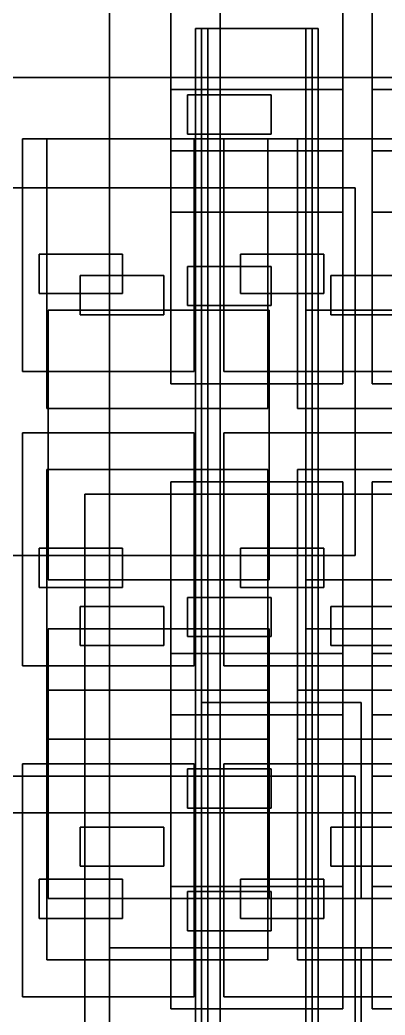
# Model space of a CAD drawing. Header units: feet. Extents: x -228 to 222, y -147 to 142.
# Drawn here: x -181.3 to -151.6, y -82.5 to -1.3 of the extents above; entities that cross this region are included whole.
import ezdxf

# ---------------------------------------------------------------- set-up
doc = ezdxf.new("R2010")
doc.units = ezdxf.units.FT
for name, color, linetype in [('bed', 7, 'CONTINUOUS'), ('behavioral', 7, 'CONTINUOUS'), ('corridor_clean', 7, 'CONTINUOUS'), ('corridor_patient', 7, 'CONTINUOUS'), ('corridor_public', 7, 'CONTINUOUS'), ('corridor_restricted', 7, 'CONTINUOUS'), ('ed', 7, 'CONTINUOUS'), ('floor', 7, 'CONTINUOUS'), ('icu', 7, 'CONTINUOUS'), ('isolation_bed', 7, 'CONTINUOUS'), ('logistics', 7, 'CONTINUOUS'), ('pediatrics', 7, 'CONTINUOUS'), ('procedure', 7, 'CONTINUOUS'), ('utility', 7, 'CONTINUOUS'), ('women', 7, 'CONTINUOUS')]:
    doc.layers.add(name, color=color, linetype=linetype)

msp = doc.modelspace()

# ---------------------------------------------------------------- linework, layer by layer
at = {"layer": 'bed'}
for points in [[(-172.94, -20.42, 48.75), (-179.74, -20.42, 48.75), (-179.74, -20.42, 50.95), (-172.94, -20.42, 50.95)], [(-179.74, -20.42, 48.75), (-179.74, -23.62, 48.75), (-179.74, -23.62, 50.95), (-179.74, -20.42, 50.95)], [(-179.74, -23.62, 50.95), (-172.94, -23.62, 50.95), (-172.94, -20.42, 50.95), (-179.74, -20.42, 50.95)], [(-179.74, -23.62, 48.75), (-179.74, -20.42, 48.75), (-172.94, -20.42, 48.75), (-172.94, -23.62, 48.75)], [(-172.94, -23.62, 48.75), (-172.94, -20.42, 48.75), (-172.94, -20.42, 50.95), (-172.94, -23.62, 50.95)], [(-156.54, -20.42, 48.75), (-163.34, -20.42, 48.75), (-163.34, -20.42, 50.95), (-156.54, -20.42, 50.95)], [(-163.34, -20.42, 48.75), (-163.34, -23.62, 48.75), (-163.34, -23.62, 50.95), (-163.34, -20.42, 50.95)], [(-163.34, -23.62, 50.95), (-156.54, -23.62, 50.95), (-156.54, -20.42, 50.95), (-163.34, -20.42, 50.95)], [(-163.34, -23.62, 48.75), (-163.34, -20.42, 48.75), (-156.54, -20.42, 48.75), (-156.54, -23.62, 48.75)], [(-156.54, -23.62, 48.75), (-156.54, -20.42, 48.75), (-156.54, -20.42, 50.95), (-156.54, -23.62, 50.95)], [(-160.84, -21.42, 153.75), (-167.64, -21.42, 153.75), (-167.64, -21.42, 155.95), (-160.84, -21.42, 155.95)], [(-167.64, -21.42, 153.75), (-167.64, -24.62, 153.75), (-167.64, -24.62, 155.95), (-167.64, -21.42, 155.95)], [(-167.64, -24.62, 155.95), (-160.84, -24.62, 155.95), (-160.84, -21.42, 155.95), (-167.64, -21.42, 155.95)], [(-167.64, -24.62, 153.75), (-167.64, -21.42, 153.75), (-160.84, -21.42, 153.75), (-160.84, -24.62, 153.75)], [(-160.84, -24.62, 153.75), (-160.84, -21.42, 153.75), (-160.84, -21.42, 155.95), (-160.84, -24.62, 155.95)], [(-179.74, -23.62, 48.75), (-172.94, -23.62, 48.75), (-172.94, -23.62, 50.95), (-179.74, -23.62, 50.95)], [(-163.34, -23.62, 48.75), (-156.54, -23.62, 48.75), (-156.54, -23.62, 50.95), (-163.34, -23.62, 50.95)], [(-167.64, -24.62, 153.75), (-160.84, -24.62, 153.75), (-160.84, -24.62, 155.95), (-167.64, -24.62, 155.95)], [(-172.94, -44.42, 48.75), (-179.74, -44.42, 48.75), (-179.74, -44.42, 50.95), (-172.94, -44.42, 50.95)], [(-179.74, -44.42, 48.75), (-179.74, -47.62, 48.75), (-179.74, -47.62, 50.95), (-179.74, -44.42, 50.95)], [(-179.74, -47.62, 50.95), (-172.94, -47.62, 50.95), (-172.94, -44.42, 50.95), (-179.74, -44.42, 50.95)], [(-179.74, -47.62, 48.75), (-179.74, -44.42, 48.75), (-172.94, -44.42, 48.75), (-172.94, -47.62, 48.75)], [(-172.94, -47.62, 48.75), (-172.94, -44.42, 48.75), (-172.94, -44.42, 50.95), (-172.94, -47.62, 50.95)], [(-156.54, -44.42, 48.75), (-163.34, -44.42, 48.75), (-163.34, -44.42, 50.95), (-156.54, -44.42, 50.95)], [(-163.34, -44.42, 48.75), (-163.34, -47.62, 48.75), (-163.34, -47.62, 50.95), (-163.34, -44.42, 50.95)], [(-163.34, -47.62, 50.95), (-156.54, -47.62, 50.95), (-156.54, -44.42, 50.95), (-163.34, -44.42, 50.95)], [(-163.34, -47.62, 48.75), (-163.34, -44.42, 48.75), (-156.54, -44.42, 48.75), (-156.54, -47.62, 48.75)], [(-156.54, -47.62, 48.75), (-156.54, -44.42, 48.75), (-156.54, -44.42, 50.95), (-156.54, -47.62, 50.95)], [(-179.74, -47.62, 48.75), (-172.94, -47.62, 48.75), (-172.94, -47.62, 50.95), (-179.74, -47.62, 50.95)], [(-163.34, -47.62, 48.75), (-156.54, -47.62, 48.75), (-156.54, -47.62, 50.95), (-163.34, -47.62, 50.95)], [(-160.84, -48.42, 153.75), (-167.64, -48.42, 153.75), (-167.64, -48.42, 155.95), (-160.84, -48.42, 155.95)], [(-167.64, -48.42, 153.75), (-167.64, -51.62, 153.75), (-167.64, -51.62, 155.95), (-167.64, -48.42, 155.95)], [(-167.64, -51.62, 155.95), (-160.84, -51.62, 155.95), (-160.84, -48.42, 155.95), (-167.64, -48.42, 155.95)], [(-167.64, -51.62, 153.75), (-167.64, -48.42, 153.75), (-160.84, -48.42, 153.75), (-160.84, -51.62, 153.75)], [(-160.84, -51.62, 153.75), (-160.84, -48.42, 153.75), (-160.84, -48.42, 155.95), (-160.84, -51.62, 155.95)], [(-169.58, -49.16, 63.75), (-176.38, -49.16, 63.75), (-176.38, -49.16, 65.95), (-169.58, -49.16, 65.95)], [(-176.38, -49.16, 63.75), (-176.38, -52.36, 63.75), (-176.38, -52.36, 65.95), (-176.38, -49.16, 65.95)], [(-176.38, -52.36, 65.95), (-169.58, -52.36, 65.95), (-169.58, -49.16, 65.95), (-176.38, -49.16, 65.95)], [(-176.38, -52.36, 63.75), (-176.38, -49.16, 63.75), (-169.58, -49.16, 63.75), (-169.58, -52.36, 63.75)], [(-169.58, -52.36, 63.75), (-169.58, -49.16, 63.75), (-169.58, -49.16, 65.95), (-169.58, -52.36, 65.95)], [(-149.18, -49.16, 63.75), (-155.98, -49.16, 63.75), (-155.98, -49.16, 65.95), (-149.18, -49.16, 65.95)], [(-155.98, -49.16, 63.75), (-155.98, -52.36, 63.75), (-155.98, -52.36, 65.95), (-155.98, -49.16, 65.95)], [(-155.98, -52.36, 65.95), (-149.18, -52.36, 65.95), (-149.18, -49.16, 65.95), (-155.98, -49.16, 65.95)], [(-155.98, -52.36, 63.75), (-155.98, -49.16, 63.75), (-149.18, -49.16, 63.75), (-149.18, -52.36, 63.75)], [(-167.64, -51.62, 153.75), (-160.84, -51.62, 153.75), (-160.84, -51.62, 155.95), (-167.64, -51.62, 155.95)], [(-176.38, -52.36, 63.75), (-169.58, -52.36, 63.75), (-169.58, -52.36, 65.95), (-176.38, -52.36, 65.95)], [(-155.98, -52.36, 63.75), (-149.18, -52.36, 63.75), (-149.18, -52.36, 65.95), (-155.98, -52.36, 65.95)], [(-160.84, -62.42, 138.75), (-167.64, -62.42, 138.75), (-167.64, -62.42, 140.95), (-160.84, -62.42, 140.95)], [(-167.64, -62.42, 138.75), (-167.64, -65.62, 138.75), (-167.64, -65.62, 140.95), (-167.64, -62.42, 140.95)], [(-167.64, -65.62, 140.95), (-160.84, -65.62, 140.95), (-160.84, -62.42, 140.95), (-167.64, -62.42, 140.95)], [(-167.64, -65.62, 138.75), (-167.64, -62.42, 138.75), (-160.84, -62.42, 138.75), (-160.84, -65.62, 138.75)], [(-160.84, -65.62, 138.75), (-160.84, -62.42, 138.75), (-160.84, -62.42, 140.95), (-160.84, -65.62, 140.95)], [(-167.64, -65.62, 138.75), (-160.84, -65.62, 138.75), (-160.84, -65.62, 140.95), (-167.64, -65.62, 140.95)], [(-169.58, -67.16, 63.75), (-176.38, -67.16, 63.75), (-176.38, -67.16, 65.95), (-169.58, -67.16, 65.95)], [(-176.38, -67.16, 63.75), (-176.38, -70.36, 63.75), (-176.38, -70.36, 65.95), (-176.38, -67.16, 65.95)], [(-176.38, -70.36, 65.95), (-169.58, -70.36, 65.95), (-169.58, -67.16, 65.95), (-176.38, -67.16, 65.95)], [(-176.38, -70.36, 63.75), (-176.38, -67.16, 63.75), (-169.58, -67.16, 63.75), (-169.58, -70.36, 63.75)], [(-169.58, -70.36, 63.75), (-169.58, -67.16, 63.75), (-169.58, -67.16, 65.95), (-169.58, -70.36, 65.95)], [(-149.18, -67.16, 63.75), (-155.98, -67.16, 63.75), (-155.98, -67.16, 65.95), (-149.18, -67.16, 65.95)], [(-155.98, -67.16, 63.75), (-155.98, -70.36, 63.75), (-155.98, -70.36, 65.95), (-155.98, -67.16, 65.95)], [(-155.98, -70.36, 65.95), (-149.18, -70.36, 65.95), (-149.18, -67.16, 65.95), (-155.98, -67.16, 65.95)], [(-155.98, -70.36, 63.75), (-155.98, -67.16, 63.75), (-149.18, -67.16, 63.75), (-149.18, -70.36, 63.75)], [(-176.38, -70.36, 63.75), (-169.58, -70.36, 63.75), (-169.58, -70.36, 65.95), (-176.38, -70.36, 65.95)], [(-155.98, -70.36, 63.75), (-149.18, -70.36, 63.75), (-149.18, -70.36, 65.95), (-155.98, -70.36, 65.95)], [(-172.94, -71.42, 48.75), (-179.74, -71.42, 48.75), (-179.74, -71.42, 50.95), (-172.94, -71.42, 50.95)], [(-179.74, -71.42, 48.75), (-179.74, -74.62, 48.75), (-179.74, -74.62, 50.95), (-179.74, -71.42, 50.95)], [(-179.74, -74.62, 50.95), (-172.94, -74.62, 50.95), (-172.94, -71.42, 50.95), (-179.74, -71.42, 50.95)], [(-179.74, -74.62, 48.75), (-179.74, -71.42, 48.75), (-172.94, -71.42, 48.75), (-172.94, -74.62, 48.75)], [(-172.94, -74.62, 48.75), (-172.94, -71.42, 48.75), (-172.94, -71.42, 50.95), (-172.94, -74.62, 50.95)], [(-156.54, -71.42, 48.75), (-163.34, -71.42, 48.75), (-163.34, -71.42, 50.95), (-156.54, -71.42, 50.95)], [(-163.34, -71.42, 48.75), (-163.34, -74.62, 48.75), (-163.34, -74.62, 50.95), (-163.34, -71.42, 50.95)], [(-163.34, -74.62, 50.95), (-156.54, -74.62, 50.95), (-156.54, -71.42, 50.95), (-163.34, -71.42, 50.95)], [(-163.34, -74.62, 48.75), (-163.34, -71.42, 48.75), (-156.54, -71.42, 48.75), (-156.54, -74.62, 48.75)], [(-156.54, -74.62, 48.75), (-156.54, -71.42, 48.75), (-156.54, -71.42, 50.95), (-156.54, -74.62, 50.95)], [(-160.84, -72.42, 153.75), (-167.64, -72.42, 153.75), (-167.64, -72.42, 155.95), (-160.84, -72.42, 155.95)], [(-167.64, -72.42, 153.75), (-167.64, -75.62, 153.75), (-167.64, -75.62, 155.95), (-167.64, -72.42, 155.95)], [(-167.64, -75.62, 155.95), (-160.84, -75.62, 155.95), (-160.84, -72.42, 155.95), (-167.64, -72.42, 155.95)], [(-167.64, -75.62, 153.75), (-167.64, -72.42, 153.75), (-160.84, -72.42, 153.75), (-160.84, -75.62, 153.75)], [(-160.84, -75.62, 153.75), (-160.84, -72.42, 153.75), (-160.84, -72.42, 155.95), (-160.84, -75.62, 155.95)], [(-179.74, -74.62, 48.75), (-172.94, -74.62, 48.75), (-172.94, -74.62, 50.95), (-179.74, -74.62, 50.95)], [(-163.34, -74.62, 48.75), (-156.54, -74.62, 48.75), (-156.54, -74.62, 50.95), (-163.34, -74.62, 50.95)], [(-167.64, -75.62, 153.75), (-160.84, -75.62, 153.75), (-160.84, -75.62, 155.95), (-167.64, -75.62, 155.95)]]:
    msp.add_3dface(points, dxfattribs=at)
at = {"layer": 'behavioral'}
for points in [[(-67.5, -6, 45), (-202.5, -6, 45), (-202.5, -6, 47.5), (-67.5, -6, 47.5)], [(-202.5, -110, 47.5), (-67.5, -110, 47.5), (-67.5, -6, 47.5), (-202.5, -6, 47.5)], [(-202.5, -110, 45), (-202.5, -6, 45), (-67.5, -6, 45), (-67.5, -110, 45)], [(-167.1, -11, 45), (-181.1, -11, 45), (-181.1, -11, 49.2), (-167.1, -11, 49.2)], [(-181.1, -11, 45), (-181.1, -30, 45), (-181.1, -30, 49.2), (-181.1, -11, 49.2)], [(-181.1, -30, 49.2), (-167.1, -30, 49.2), (-167.1, -11, 49.2), (-181.1, -11, 49.2)], [(-181.1, -30, 45), (-181.1, -11, 45), (-167.1, -11, 45), (-167.1, -30, 45)], [(-167.1, -30, 45), (-167.1, -11, 45), (-167.1, -11, 49.2), (-167.1, -30, 49.2)], [(-150.7, -11, 45), (-164.7, -11, 45), (-164.7, -11, 49.2), (-150.7, -11, 49.2)], [(-164.7, -11, 45), (-164.7, -30, 45), (-164.7, -30, 49.2), (-164.7, -11, 49.2)], [(-164.7, -30, 49.2), (-150.7, -30, 49.2), (-150.7, -11, 49.2), (-164.7, -11, 49.2)], [(-164.7, -30, 45), (-164.7, -11, 45), (-150.7, -11, 45), (-150.7, -30, 45)], [(-181.1, -30, 45), (-167.1, -30, 45), (-167.1, -30, 49.2), (-181.1, -30, 49.2)], [(-164.7, -30, 45), (-150.7, -30, 45), (-150.7, -30, 49.2), (-164.7, -30, 49.2)], [(-167.1, -35, 45), (-181.1, -35, 45), (-181.1, -35, 49.2), (-167.1, -35, 49.2)], [(-181.1, -35, 45), (-181.1, -54, 45), (-181.1, -54, 49.2), (-181.1, -35, 49.2)], [(-181.1, -54, 49.2), (-167.1, -54, 49.2), (-167.1, -35, 49.2), (-181.1, -35, 49.2)], [(-181.1, -54, 45), (-181.1, -35, 45), (-167.1, -35, 45), (-167.1, -54, 45)], [(-167.1, -54, 45), (-167.1, -35, 45), (-167.1, -35, 49.2), (-167.1, -54, 49.2)], [(-150.7, -35, 45), (-164.7, -35, 45), (-164.7, -35, 49.2), (-150.7, -35, 49.2)], [(-164.7, -35, 45), (-164.7, -54, 45), (-164.7, -54, 49.2), (-164.7, -35, 49.2)], [(-164.7, -54, 49.2), (-150.7, -54, 49.2), (-150.7, -35, 49.2), (-164.7, -35, 49.2)], [(-164.7, -54, 45), (-164.7, -35, 45), (-150.7, -35, 45), (-150.7, -54, 45)], [(-181.1, -54, 45), (-167.1, -54, 45), (-167.1, -54, 49.2), (-181.1, -54, 49.2)], [(-164.7, -54, 45), (-150.7, -54, 45), (-150.7, -54, 49.2), (-164.7, -54, 49.2)], [(-167.1, -62, 45), (-181.1, -62, 45), (-181.1, -62, 49.2), (-167.1, -62, 49.2)], [(-181.1, -62, 45), (-181.1, -81, 45), (-181.1, -81, 49.2), (-181.1, -62, 49.2)], [(-181.1, -81, 49.2), (-167.1, -81, 49.2), (-167.1, -62, 49.2), (-181.1, -62, 49.2)], [(-181.1, -81, 45), (-181.1, -62, 45), (-167.1, -62, 45), (-167.1, -81, 45)], [(-167.1, -81, 45), (-167.1, -62, 45), (-167.1, -62, 49.2), (-167.1, -81, 49.2)], [(-150.7, -62, 45), (-164.7, -62, 45), (-164.7, -62, 49.2), (-150.7, -62, 49.2)], [(-164.7, -62, 45), (-164.7, -81, 45), (-164.7, -81, 49.2), (-164.7, -62, 49.2)], [(-164.7, -81, 49.2), (-150.7, -81, 49.2), (-150.7, -62, 49.2), (-164.7, -62, 49.2)], [(-164.7, -81, 45), (-164.7, -62, 45), (-150.7, -62, 45), (-150.7, -81, 45)], [(-181.1, -81, 45), (-167.1, -81, 45), (-167.1, -81, 49.2), (-181.1, -81, 49.2)], [(-164.7, -81, 45), (-150.7, -81, 45), (-150.7, -81, 49.2), (-164.7, -81, 49.2)]]:
    msp.add_3dface(points, dxfattribs=at)
at = {"layer": 'corridor_clean'}
for points in [[(-158, -2, 212.4), (-166, -2, 212.4), (-166, -2, 213.6), (-158, -2, 213.6)], [(-166, -2, 212.4), (-166, -98, 212.4), (-166, -98, 213.6), (-166, -2, 213.6)], [(-166, -98, 213.6), (-158, -98, 213.6), (-158, -2, 213.6), (-166, -2, 213.6)], [(-166, -98, 212.4), (-166, -2, 212.4), (-158, -2, 212.4), (-158, -98, 212.4)], [(-158, -98, 212.4), (-158, -2, 212.4), (-158, -2, 213.6), (-158, -98, 213.6)]]:
    msp.add_3dface(points, dxfattribs=at)
at = {"layer": 'corridor_patient'}
for points in [[(-157, -2, 62.4), (-167, -2, 62.4), (-167, -2, 63.6), (-157, -2, 63.6)], [(-167, -2, 62.4), (-167, -98, 62.4), (-167, -98, 63.6), (-167, -2, 63.6)], [(-167, -98, 63.6), (-157, -98, 63.6), (-157, -2, 63.6), (-167, -2, 63.6)], [(-167, -98, 62.4), (-167, -2, 62.4), (-157, -2, 62.4), (-157, -98, 62.4)], [(-157, -2, 182.4), (-167, -2, 182.4), (-167, -2, 183.6), (-157, -2, 183.6)], [(-167, -2, 182.4), (-167, -98, 182.4), (-167, -98, 183.6), (-167, -2, 183.6)], [(-167, -98, 183.6), (-157, -98, 183.6), (-157, -2, 183.6), (-167, -2, 183.6)], [(-167, -98, 182.4), (-167, -2, 182.4), (-157, -2, 182.4), (-157, -98, 182.4)], [(-157.5, -2, 77.4), (-166.5, -2, 77.4), (-166.5, -2, 78.6), (-157.5, -2, 78.6)], [(-166.5, -2, 77.4), (-166.5, -98, 77.4), (-166.5, -98, 78.6), (-166.5, -2, 78.6)], [(-166.5, -98, 78.6), (-157.5, -98, 78.6), (-157.5, -2, 78.6), (-166.5, -2, 78.6)], [(-166.5, -98, 77.4), (-166.5, -2, 77.4), (-157.5, -2, 77.4), (-157.5, -98, 77.4)], [(-157.5, -2, 92.4), (-166.5, -2, 92.4), (-166.5, -2, 93.6), (-157.5, -2, 93.6)], [(-166.5, -2, 92.4), (-166.5, -98, 92.4), (-166.5, -98, 93.6), (-166.5, -2, 93.6)], [(-166.5, -98, 93.6), (-157.5, -98, 93.6), (-157.5, -2, 93.6), (-166.5, -2, 93.6)], [(-166.5, -98, 92.4), (-166.5, -2, 92.4), (-157.5, -2, 92.4), (-157.5, -98, 92.4)], [(-157.5, -2, 107.4), (-166.5, -2, 107.4), (-166.5, -2, 108.6), (-157.5, -2, 108.6)], [(-166.5, -2, 107.4), (-166.5, -98, 107.4), (-166.5, -98, 108.6), (-166.5, -2, 108.6)], [(-166.5, -98, 108.6), (-157.5, -98, 108.6), (-157.5, -2, 108.6), (-166.5, -2, 108.6)], [(-166.5, -98, 107.4), (-166.5, -2, 107.4), (-157.5, -2, 107.4), (-157.5, -98, 107.4)], [(-157.5, -2, 122.4), (-166.5, -2, 122.4), (-166.5, -2, 123.6), (-157.5, -2, 123.6)], [(-166.5, -2, 122.4), (-166.5, -98, 122.4), (-166.5, -98, 123.6), (-166.5, -2, 123.6)], [(-166.5, -98, 123.6), (-157.5, -98, 123.6), (-157.5, -2, 123.6), (-166.5, -2, 123.6)], [(-166.5, -98, 122.4), (-166.5, -2, 122.4), (-157.5, -2, 122.4), (-157.5, -98, 122.4)], [(-157.5, -2, 152.4), (-166.5, -2, 152.4), (-166.5, -2, 153.6), (-157.5, -2, 153.6)], [(-166.5, -2, 152.4), (-166.5, -98, 152.4), (-166.5, -98, 153.6), (-166.5, -2, 153.6)], [(-166.5, -98, 153.6), (-157.5, -98, 153.6), (-157.5, -2, 153.6), (-166.5, -2, 153.6)], [(-166.5, -98, 152.4), (-166.5, -2, 152.4), (-157.5, -2, 152.4), (-157.5, -98, 152.4)], [(-157.5, -98, 77.4), (-157.5, -2, 77.4), (-157.5, -2, 78.6), (-157.5, -98, 78.6)], [(-157.5, -98, 92.4), (-157.5, -2, 92.4), (-157.5, -2, 93.6), (-157.5, -98, 93.6)], [(-157.5, -98, 107.4), (-157.5, -2, 107.4), (-157.5, -2, 108.6), (-157.5, -98, 108.6)], [(-157.5, -98, 122.4), (-157.5, -2, 122.4), (-157.5, -2, 123.6), (-157.5, -98, 123.6)], [(-157.5, -98, 152.4), (-157.5, -2, 152.4), (-157.5, -2, 153.6), (-157.5, -98, 153.6)], [(-157, -98, 62.4), (-157, -2, 62.4), (-157, -2, 63.6), (-157, -98, 63.6)], [(-157, -98, 182.4), (-157, -2, 182.4), (-157, -2, 183.6), (-157, -98, 183.6)]]:
    msp.add_3dface(points, dxfattribs=at)
at = {"layer": 'corridor_public'}
for points in [[(-158, -2, 77.4), (-166, -2, 77.4), (-166, -2, 78.6), (-158, -2, 78.6)], [(-166, -2, 77.4), (-166, -98, 77.4), (-166, -98, 78.6), (-166, -2, 78.6)], [(-166, -98, 78.6), (-158, -98, 78.6), (-158, -2, 78.6), (-166, -2, 78.6)], [(-166, -98, 77.4), (-166, -2, 77.4), (-158, -2, 77.4), (-158, -98, 77.4)], [(-158, -2, 92.4), (-166, -2, 92.4), (-166, -2, 93.6), (-158, -2, 93.6)], [(-166, -2, 92.4), (-166, -98, 92.4), (-166, -98, 93.6), (-166, -2, 93.6)], [(-166, -98, 93.6), (-158, -98, 93.6), (-158, -2, 93.6), (-166, -2, 93.6)], [(-166, -98, 92.4), (-166, -2, 92.4), (-158, -2, 92.4), (-158, -98, 92.4)], [(-158, -2, 107.4), (-166, -2, 107.4), (-166, -2, 108.6), (-158, -2, 108.6)], [(-166, -2, 107.4), (-166, -98, 107.4), (-166, -98, 108.6), (-166, -2, 108.6)], [(-166, -98, 108.6), (-158, -98, 108.6), (-158, -2, 108.6), (-166, -2, 108.6)], [(-166, -98, 107.4), (-166, -2, 107.4), (-158, -2, 107.4), (-158, -98, 107.4)], [(-158, -2, 152.4), (-166, -2, 152.4), (-166, -2, 153.6), (-158, -2, 153.6)], [(-166, -2, 152.4), (-166, -98, 152.4), (-166, -98, 153.6), (-166, -2, 153.6)], [(-166, -98, 153.6), (-158, -98, 153.6), (-158, -2, 153.6), (-166, -2, 153.6)], [(-166, -98, 152.4), (-166, -2, 152.4), (-158, -2, 152.4), (-158, -98, 152.4)], [(-158, -2, 197.4), (-166, -2, 197.4), (-166, -2, 198.6), (-158, -2, 198.6)], [(-166, -2, 197.4), (-166, -98, 197.4), (-166, -98, 198.6), (-166, -2, 198.6)], [(-166, -98, 198.6), (-158, -98, 198.6), (-158, -2, 198.6), (-166, -2, 198.6)], [(-166, -98, 197.4), (-166, -2, 197.4), (-158, -2, 197.4), (-158, -98, 197.4)], [(-158, -98, 77.4), (-158, -2, 77.4), (-158, -2, 78.6), (-158, -98, 78.6)], [(-158, -98, 92.4), (-158, -2, 92.4), (-158, -2, 93.6), (-158, -98, 93.6)], [(-158, -98, 107.4), (-158, -2, 107.4), (-158, -2, 108.6), (-158, -98, 108.6)], [(-158, -98, 152.4), (-158, -2, 152.4), (-158, -2, 153.6), (-158, -98, 153.6)], [(-158, -98, 197.4), (-158, -2, 197.4), (-158, -2, 198.6), (-158, -98, 198.6)]]:
    msp.add_3dface(points, dxfattribs=at)
at = {"layer": 'corridor_restricted'}
for points in [[(-157.5, -2, 137.4), (-166.5, -2, 137.4), (-166.5, -2, 138.6), (-157.5, -2, 138.6)], [(-166.5, -2, 137.4), (-166.5, -98, 137.4), (-166.5, -98, 138.6), (-166.5, -2, 138.6)], [(-166.5, -98, 138.6), (-157.5, -98, 138.6), (-157.5, -2, 138.6), (-166.5, -2, 138.6)], [(-166.5, -98, 137.4), (-166.5, -2, 137.4), (-157.5, -2, 137.4), (-157.5, -98, 137.4)], [(-157.5, -2, 167.4), (-166.5, -2, 167.4), (-166.5, -2, 168.6), (-157.5, -2, 168.6)], [(-166.5, -2, 167.4), (-166.5, -98, 167.4), (-166.5, -98, 168.6), (-166.5, -2, 168.6)], [(-166.5, -98, 168.6), (-157.5, -98, 168.6), (-157.5, -2, 168.6), (-166.5, -2, 168.6)], [(-166.5, -98, 167.4), (-166.5, -2, 167.4), (-157.5, -2, 167.4), (-157.5, -98, 167.4)], [(-158, -2, 227.4), (-166, -2, 227.4), (-166, -2, 228.6), (-158, -2, 228.6)], [(-166, -2, 227.4), (-166, -98, 227.4), (-166, -98, 228.6), (-166, -2, 228.6)], [(-166, -98, 228.6), (-158, -98, 228.6), (-158, -2, 228.6), (-166, -2, 228.6)], [(-166, -98, 227.4), (-166, -2, 227.4), (-158, -2, 227.4), (-158, -98, 227.4)], [(-158, -98, 227.4), (-158, -2, 227.4), (-158, -2, 228.6), (-158, -98, 228.6)], [(-157.5, -98, 137.4), (-157.5, -2, 137.4), (-157.5, -2, 138.6), (-157.5, -98, 138.6)], [(-157.5, -98, 167.4), (-157.5, -2, 167.4), (-157.5, -2, 168.6), (-157.5, -98, 168.6)]]:
    msp.add_3dface(points, dxfattribs=at)
at = {"layer": 'ed'}
for points in [[(-161, -25, 30), (-179, -25, 30), (-179, -25, 34.6), (-161, -25, 34.6)], [(-179, -25, 30), (-179, -47, 30), (-179, -47, 34.6), (-179, -25, 34.6)], [(-179, -47, 34.6), (-161, -47, 34.6), (-161, -25, 34.6), (-179, -25, 34.6)], [(-179, -47, 30), (-179, -25, 30), (-161, -25, 30), (-161, -47, 30)], [(-161, -47, 30), (-161, -25, 30), (-161, -25, 34.6), (-161, -47, 34.6)], [(-140, -25, 30), (-158, -25, 30), (-158, -25, 34.6), (-140, -25, 34.6)], [(-158, -25, 30), (-158, -47, 30), (-158, -47, 34.6), (-158, -25, 34.6)], [(-158, -47, 34.6), (-140, -47, 34.6), (-140, -25, 34.6), (-158, -25, 34.6)], [(-158, -47, 30), (-158, -25, 30), (-140, -25, 30), (-140, -47, 30)], [(-179, -47, 30), (-161, -47, 30), (-161, -47, 34.6), (-179, -47, 34.6)], [(-158, -47, 30), (-140, -47, 30), (-140, -47, 34.6), (-158, -47, 34.6)], [(-161, -51, 30), (-179, -51, 30), (-179, -51, 34.6), (-161, -51, 34.6)], [(-179, -51, 30), (-179, -73, 30), (-179, -73, 34.6), (-179, -51, 34.6)], [(-179, -73, 34.6), (-161, -73, 34.6), (-161, -51, 34.6), (-179, -51, 34.6)], [(-179, -73, 30), (-179, -51, 30), (-161, -51, 30), (-161, -73, 30)], [(-161, -73, 30), (-161, -51, 30), (-161, -51, 34.6), (-161, -73, 34.6)], [(-140, -51, 30), (-158, -51, 30), (-158, -51, 34.6), (-140, -51, 34.6)], [(-158, -51, 30), (-158, -73, 30), (-158, -73, 34.6), (-158, -51, 34.6)], [(-158, -73, 34.6), (-140, -73, 34.6), (-140, -51, 34.6), (-158, -51, 34.6)], [(-158, -73, 30), (-158, -51, 30), (-140, -51, 30), (-140, -73, 30)], [(-153.5, -57, 30), (-166.5, -57, 30), (-166.5, -57, 34.6), (-153.5, -57, 34.6)], [(-166.5, -57, 30), (-166.5, -73, 30), (-166.5, -73, 34.6), (-166.5, -57, 34.6)], [(-166.5, -73, 34.6), (-153.5, -73, 34.6), (-153.5, -57, 34.6), (-166.5, -57, 34.6)], [(-166.5, -73, 30), (-166.5, -57, 30), (-153.5, -57, 30), (-153.5, -73, 30)], [(-153.5, -73, 30), (-153.5, -57, 30), (-153.5, -57, 34.6), (-153.5, -73, 34.6)], [(-179, -73, 30), (-161, -73, 30), (-161, -73, 34.6), (-179, -73, 34.6)], [(-166.5, -73, 30), (-153.5, -73, 30), (-153.5, -73, 34.6), (-166.5, -73, 34.6)], [(-158, -73, 30), (-140, -73, 30), (-140, -73, 34.6), (-158, -73, 34.6)], [(-153.5, -77, 30), (-166.5, -77, 30), (-166.5, -77, 34.6), (-153.5, -77, 34.6)], [(-166.5, -77, 30), (-166.5, -93, 30), (-166.5, -93, 34.6), (-166.5, -77, 34.6)], [(-166.5, -93, 34.6), (-153.5, -93, 34.6), (-153.5, -77, 34.6), (-166.5, -77, 34.6)], [(-166.5, -93, 30), (-166.5, -77, 30), (-153.5, -77, 30), (-153.5, -93, 30)], [(-153.5, -93, 30), (-153.5, -77, 30), (-153.5, -77, 34.6), (-153.5, -93, 34.6)]]:
    msp.add_3dface(points, dxfattribs=at)
at = {"layer": 'floor'}
for points in [[(-215, -135, 0.275), (215, -135, 0.275), (215, 135, 0.275), (-215, 135, 0.275)], [(-215, -135, -0.275), (-215, 135, -0.275), (215, 135, -0.275), (215, -135, -0.275)], [(-215, -135, 15.275), (215, -135, 15.275), (215, 135, 15.275), (-215, 135, 15.275)], [(-215, -135, 14.725), (-215, 135, 14.725), (215, 135, 14.725), (215, -135, 14.725)], [(-215, -135, 30.275), (215, -135, 30.275), (215, 135, 30.275), (-215, 135, 30.275)], [(-215, -135, 29.725), (-215, 135, 29.725), (215, 135, 29.725), (215, -135, 29.725)], [(-215, -135, 45.275), (215, -135, 45.275), (215, 135, 45.275), (-215, 135, 45.275)], [(-215, -135, 44.725), (-215, 135, 44.725), (215, 135, 44.725), (215, -135, 44.725)], [(-215, -135, 60.275), (215, -135, 60.275), (215, 135, 60.275), (-215, 135, 60.275)], [(-215, -135, 59.725), (-215, 135, 59.725), (215, 135, 59.725), (215, -135, 59.725)], [(-165, 105, 74.725), (-165, -105, 74.725), (-165, -105, 75.275), (-165, 105, 75.275)], [(-165, -105, 75.275), (165, -105, 75.275), (165, 105, 75.275), (-165, 105, 75.275)], [(-165, -105, 74.725), (-165, 105, 74.725), (165, 105, 74.725), (165, -105, 74.725)], [(-165, 105, 89.725), (-165, -105, 89.725), (-165, -105, 90.275), (-165, 105, 90.275)], [(-165, -105, 90.275), (165, -105, 90.275), (165, 105, 90.275), (-165, 105, 90.275)], [(-165, -105, 89.725), (-165, 105, 89.725), (165, 105, 89.725), (165, -105, 89.725)], [(-165, 105, 104.725), (-165, -105, 104.725), (-165, -105, 105.275), (-165, 105, 105.275)], [(-165, -105, 105.275), (165, -105, 105.275), (165, 105, 105.275), (-165, 105, 105.275)], [(-165, -105, 104.725), (-165, 105, 104.725), (165, 105, 104.725), (165, -105, 104.725)], [(-165, 105, 119.725), (-165, -105, 119.725), (-165, -105, 120.275), (-165, 105, 120.275)], [(-165, -105, 120.275), (165, -105, 120.275), (165, 105, 120.275), (-165, 105, 120.275)], [(-165, -105, 119.725), (-165, 105, 119.725), (165, 105, 119.725), (165, -105, 119.725)], [(-165, 105, 134.725), (-165, -105, 134.725), (-165, -105, 135.275), (-165, 105, 135.275)], [(-165, -105, 135.275), (165, -105, 135.275), (165, 105, 135.275), (-165, 105, 135.275)], [(-165, -105, 134.725), (-165, 105, 134.725), (165, 105, 134.725), (165, -105, 134.725)], [(-165, 105, 149.725), (-165, -105, 149.725), (-165, -105, 150.275), (-165, 105, 150.275)], [(-165, -105, 150.275), (165, -105, 150.275), (165, 105, 150.275), (-165, 105, 150.275)], [(-165, -105, 149.725), (-165, 105, 149.725), (165, 105, 149.725), (165, -105, 149.725)], [(-165, 105, 164.725), (-165, -105, 164.725), (-165, -105, 165.275), (-165, 105, 165.275)], [(-165, -105, 165.275), (165, -105, 165.275), (165, 105, 165.275), (-165, 105, 165.275)], [(-165, -105, 164.725), (-165, 105, 164.725), (165, 105, 164.725), (165, -105, 164.725)], [(-165, 105, 179.725), (-165, -105, 179.725), (-165, -105, 180.275), (-165, 105, 180.275)], [(-165, -105, 180.275), (165, -105, 180.275), (165, 105, 180.275), (-165, 105, 180.275)], [(-165, -105, 179.725), (-165, 105, 179.725), (165, 105, 179.725), (165, -105, 179.725)], [(-165, 95, 194.725), (-165, -95, 194.725), (-165, -95, 195.275), (-165, 95, 195.275)], [(-165, -95, 195.275), (165, -95, 195.275), (165, 95, 195.275), (-165, 95, 195.275)], [(-165, -95, 194.725), (-165, 95, 194.725), (165, 95, 194.725), (165, -95, 194.725)], [(-165, 95, 209.725), (-165, -95, 209.725), (-165, -95, 210.275), (-165, 95, 210.275)], [(-165, -95, 210.275), (165, -95, 210.275), (165, 95, 210.275), (-165, 95, 210.275)], [(-165, -95, 209.725), (-165, 95, 209.725), (165, 95, 209.725), (165, -95, 209.725)]]:
    msp.add_3dface(points, dxfattribs=at)
at = {"layer": 'icu'}
for points in [[(-67.5, -6, 60), (-202.5, -6, 60), (-202.5, -6, 62.5), (-67.5, -6, 62.5)], [(-202.5, -110, 62.5), (-67.5, -110, 62.5), (-67.5, -6, 62.5), (-202.5, -6, 62.5)], [(-202.5, -110, 60), (-202.5, -6, 60), (-67.5, -6, 60), (-67.5, -110, 60)], [(-161.1, -11, 60), (-179.1, -11, 60), (-179.1, -11, 64.2), (-161.1, -11, 64.2)], [(-179.1, -11, 60), (-179.1, -33, 60), (-179.1, -33, 64.2), (-179.1, -11, 64.2)], [(-179.1, -33, 64.2), (-161.1, -33, 64.2), (-161.1, -11, 64.2), (-179.1, -11, 64.2)], [(-179.1, -33, 60), (-179.1, -11, 60), (-161.1, -11, 60), (-161.1, -33, 60)], [(-161.1, -33, 60), (-161.1, -11, 60), (-161.1, -11, 64.2), (-161.1, -33, 64.2)], [(-140.7, -11, 60), (-158.7, -11, 60), (-158.7, -11, 64.2), (-140.7, -11, 64.2)], [(-158.7, -11, 60), (-158.7, -33, 60), (-158.7, -33, 64.2), (-158.7, -11, 64.2)], [(-158.7, -33, 64.2), (-140.7, -33, 64.2), (-140.7, -11, 64.2), (-158.7, -11, 64.2)], [(-158.7, -33, 60), (-158.7, -11, 60), (-140.7, -11, 60), (-140.7, -33, 60)], [(-179.1, -33, 60), (-161.1, -33, 60), (-161.1, -33, 64.2), (-179.1, -33, 64.2)], [(-158.7, -33, 60), (-140.7, -33, 60), (-140.7, -33, 64.2), (-158.7, -33, 64.2)], [(-161.1, -38, 60), (-179.1, -38, 60), (-179.1, -38, 64.2), (-161.1, -38, 64.2)], [(-179.1, -38, 60), (-179.1, -60, 60), (-179.1, -60, 64.2), (-179.1, -38, 64.2)], [(-179.1, -60, 64.2), (-161.1, -60, 64.2), (-161.1, -38, 64.2), (-179.1, -38, 64.2)], [(-179.1, -60, 60), (-179.1, -38, 60), (-161.1, -38, 60), (-161.1, -60, 60)], [(-161.1, -60, 60), (-161.1, -38, 60), (-161.1, -38, 64.2), (-161.1, -60, 64.2)], [(-140.7, -38, 60), (-158.7, -38, 60), (-158.7, -38, 64.2), (-140.7, -38, 64.2)], [(-158.7, -38, 60), (-158.7, -60, 60), (-158.7, -60, 64.2), (-158.7, -38, 64.2)], [(-158.7, -60, 64.2), (-140.7, -60, 64.2), (-140.7, -38, 64.2), (-158.7, -38, 64.2)], [(-158.7, -60, 60), (-158.7, -38, 60), (-140.7, -38, 60), (-140.7, -60, 60)], [(-161.1, -56, 60), (-179.1, -56, 60), (-179.1, -56, 64.2), (-161.1, -56, 64.2)], [(-179.1, -56, 60), (-179.1, -78, 60), (-179.1, -78, 64.2), (-179.1, -56, 64.2)], [(-179.1, -78, 64.2), (-161.1, -78, 64.2), (-161.1, -56, 64.2), (-179.1, -56, 64.2)], [(-179.1, -78, 60), (-179.1, -56, 60), (-161.1, -56, 60), (-161.1, -78, 60)], [(-161.1, -78, 60), (-161.1, -56, 60), (-161.1, -56, 64.2), (-161.1, -78, 64.2)], [(-140.7, -56, 60), (-158.7, -56, 60), (-158.7, -56, 64.2), (-140.7, -56, 64.2)], [(-158.7, -56, 60), (-158.7, -78, 60), (-158.7, -78, 64.2), (-158.7, -56, 64.2)], [(-158.7, -78, 64.2), (-140.7, -78, 64.2), (-140.7, -56, 64.2), (-158.7, -56, 64.2)], [(-158.7, -78, 60), (-158.7, -56, 60), (-140.7, -56, 60), (-140.7, -78, 60)], [(-179.1, -60, 60), (-161.1, -60, 60), (-161.1, -60, 64.2), (-179.1, -60, 64.2)], [(-158.7, -60, 60), (-140.7, -60, 60), (-140.7, -60, 64.2), (-158.7, -60, 64.2)], [(-179.1, -78, 60), (-161.1, -78, 60), (-161.1, -78, 64.2), (-179.1, -78, 64.2)], [(-158.7, -78, 60), (-140.7, -78, 60), (-140.7, -78, 64.2), (-158.7, -78, 64.2)]]:
    msp.add_3dface(points, dxfattribs=at)
at = {"layer": 'isolation_bed'}
for points in [[(-160.84, -7.42, 138.75), (-167.64, -7.42, 138.75), (-167.64, -7.42, 140.95), (-160.84, -7.42, 140.95)], [(-167.64, -7.42, 138.75), (-167.64, -10.62, 138.75), (-167.64, -10.62, 140.95), (-167.64, -7.42, 140.95)], [(-167.64, -10.62, 140.95), (-160.84, -10.62, 140.95), (-160.84, -7.42, 140.95), (-167.64, -7.42, 140.95)], [(-167.64, -10.62, 138.75), (-167.64, -7.42, 138.75), (-160.84, -7.42, 138.75), (-160.84, -10.62, 138.75)], [(-160.84, -10.62, 138.75), (-160.84, -7.42, 138.75), (-160.84, -7.42, 140.95), (-160.84, -10.62, 140.95)], [(-167.64, -10.62, 138.75), (-160.84, -10.62, 138.75), (-160.84, -10.62, 140.95), (-167.64, -10.62, 140.95)], [(-169.58, -22.16, 63.75), (-176.38, -22.16, 63.75), (-176.38, -22.16, 65.95), (-169.58, -22.16, 65.95)], [(-176.38, -22.16, 63.75), (-176.38, -25.36, 63.75), (-176.38, -25.36, 65.95), (-176.38, -22.16, 65.95)], [(-176.38, -25.36, 65.95), (-169.58, -25.36, 65.95), (-169.58, -22.16, 65.95), (-176.38, -22.16, 65.95)], [(-176.38, -25.36, 63.75), (-176.38, -22.16, 63.75), (-169.58, -22.16, 63.75), (-169.58, -25.36, 63.75)], [(-169.58, -25.36, 63.75), (-169.58, -22.16, 63.75), (-169.58, -22.16, 65.95), (-169.58, -25.36, 65.95)], [(-149.18, -22.16, 63.75), (-155.98, -22.16, 63.75), (-155.98, -22.16, 65.95), (-149.18, -22.16, 65.95)], [(-155.98, -22.16, 63.75), (-155.98, -25.36, 63.75), (-155.98, -25.36, 65.95), (-155.98, -22.16, 65.95)], [(-155.98, -25.36, 65.95), (-149.18, -25.36, 65.95), (-149.18, -22.16, 65.95), (-155.98, -22.16, 65.95)], [(-155.98, -25.36, 63.75), (-155.98, -22.16, 63.75), (-149.18, -22.16, 63.75), (-149.18, -25.36, 63.75)], [(-176.38, -25.36, 63.75), (-169.58, -25.36, 63.75), (-169.58, -25.36, 65.95), (-176.38, -25.36, 65.95)], [(-155.98, -25.36, 63.75), (-149.18, -25.36, 63.75), (-149.18, -25.36, 65.95), (-155.98, -25.36, 65.95)]]:
    msp.add_3dface(points, dxfattribs=at)
at = {"layer": 'logistics'}
for points in [[(-122, -66, 15), (-218, -66, 15), (-218, -66, 20), (-122, -66, 20)], [(-218, -110, 20), (-122, -110, 20), (-122, -66, 20), (-218, -66, 20)], [(-218, -110, 15), (-218, -66, 15), (-122, -66, 15), (-122, -110, 15)]]:
    msp.add_3dface(points, dxfattribs=at)
at = {"layer": 'pediatrics'}
for points in [[(-174, 17, 150), (-174, -87, 150), (-174, -87, 152.5), (-174, 17, 152.5)], [(-174, -87, 152.5), (-46, -87, 152.5), (-46, 17, 152.5), (-174, 17, 152.5)], [(-174, -87, 150), (-174, 17, 150), (-46, 17, 150), (-46, -87, 150)], [(-169, 12, 150), (-169, -7, 150), (-169, -7, 154.2), (-169, 12, 154.2)], [(-169, -7, 154.2), (-155, -7, 154.2), (-155, 12, 154.2), (-169, 12, 154.2)], [(-169, -7, 150), (-169, 12, 150), (-155, 12, 150), (-155, -7, 150)], [(-155, -7, 150), (-155, 12, 150), (-155, 12, 154.2), (-155, -7, 154.2)], [(-152.6, 12, 150), (-152.6, -7, 150), (-152.6, -7, 154.2), (-152.6, 12, 154.2)], [(-152.6, -7, 154.2), (-138.6, -7, 154.2), (-138.6, 12, 154.2), (-152.6, 12, 154.2)], [(-152.6, -7, 150), (-152.6, 12, 150), (-138.6, 12, 150), (-138.6, -7, 150)], [(-169, -7, 150), (-155, -7, 150), (-155, -7, 154.2), (-169, -7, 154.2)], [(-152.6, -7, 150), (-138.6, -7, 150), (-138.6, -7, 154.2), (-152.6, -7, 154.2)], [(-155, -12, 150), (-169, -12, 150), (-169, -12, 154.2), (-155, -12, 154.2)], [(-169, -12, 150), (-169, -31, 150), (-169, -31, 154.2), (-169, -12, 154.2)], [(-169, -31, 154.2), (-155, -31, 154.2), (-155, -12, 154.2), (-169, -12, 154.2)], [(-169, -31, 150), (-169, -12, 150), (-155, -12, 150), (-155, -31, 150)], [(-155, -31, 150), (-155, -12, 150), (-155, -12, 154.2), (-155, -31, 154.2)], [(-138.6, -12, 150), (-152.6, -12, 150), (-152.6, -12, 154.2), (-138.6, -12, 154.2)], [(-152.6, -12, 150), (-152.6, -31, 150), (-152.6, -31, 154.2), (-152.6, -12, 154.2)], [(-152.6, -31, 154.2), (-138.6, -31, 154.2), (-138.6, -12, 154.2), (-152.6, -12, 154.2)], [(-152.6, -31, 150), (-152.6, -12, 150), (-138.6, -12, 150), (-138.6, -31, 150)], [(-169, -31, 150), (-155, -31, 150), (-155, -31, 154.2), (-169, -31, 154.2)], [(-152.6, -31, 150), (-138.6, -31, 150), (-138.6, -31, 154.2), (-152.6, -31, 154.2)], [(-155, -39, 150), (-169, -39, 150), (-169, -39, 154.2), (-155, -39, 154.2)], [(-169, -39, 150), (-169, -58, 150), (-169, -58, 154.2), (-169, -39, 154.2)], [(-169, -58, 154.2), (-155, -58, 154.2), (-155, -39, 154.2), (-169, -39, 154.2)], [(-169, -58, 150), (-169, -39, 150), (-155, -39, 150), (-155, -58, 150)], [(-155, -58, 150), (-155, -39, 150), (-155, -39, 154.2), (-155, -58, 154.2)], [(-138.6, -39, 150), (-152.6, -39, 150), (-152.6, -39, 154.2), (-138.6, -39, 154.2)], [(-152.6, -39, 150), (-152.6, -58, 150), (-152.6, -58, 154.2), (-152.6, -39, 154.2)], [(-152.6, -58, 154.2), (-138.6, -58, 154.2), (-138.6, -39, 154.2), (-152.6, -39, 154.2)], [(-152.6, -58, 150), (-152.6, -39, 150), (-138.6, -39, 150), (-138.6, -58, 150)], [(-169, -58, 150), (-155, -58, 150), (-155, -58, 154.2), (-169, -58, 154.2)], [(-152.6, -58, 150), (-138.6, -58, 150), (-138.6, -58, 154.2), (-152.6, -58, 154.2)], [(-155, -63, 150), (-169, -63, 150), (-169, -63, 154.2), (-155, -63, 154.2)], [(-169, -63, 150), (-169, -82, 150), (-169, -82, 154.2), (-169, -63, 154.2)], [(-169, -82, 154.2), (-155, -82, 154.2), (-155, -63, 154.2), (-169, -63, 154.2)], [(-169, -82, 150), (-169, -63, 150), (-155, -63, 150), (-155, -82, 150)], [(-155, -82, 150), (-155, -63, 150), (-155, -63, 154.2), (-155, -82, 154.2)], [(-138.6, -63, 150), (-152.6, -63, 150), (-152.6, -63, 154.2), (-138.6, -63, 154.2)], [(-152.6, -63, 150), (-152.6, -82, 150), (-152.6, -82, 154.2), (-152.6, -63, 154.2)], [(-152.6, -82, 154.2), (-138.6, -82, 154.2), (-138.6, -63, 154.2), (-152.6, -63, 154.2)], [(-152.6, -82, 150), (-152.6, -63, 150), (-138.6, -63, 150), (-138.6, -82, 150)], [(-169, -82, 150), (-155, -82, 150), (-155, -82, 154.2), (-169, -82, 154.2)], [(-152.6, -82, 150), (-138.6, -82, 150), (-138.6, -82, 154.2), (-152.6, -82, 154.2)]]:
    msp.add_3dface(points, dxfattribs=at)
at = {"layer": 'procedure'}
for points in [[(-154, -15, 45), (-186, -15, 45), (-186, -15, 50.4), (-154, -15, 50.4)], [(-186, -45, 50.4), (-154, -45, 50.4), (-154, -15, 50.4), (-186, -15, 50.4)], [(-186, -45, 45), (-186, -15, 45), (-154, -15, 45), (-154, -45, 45)], [(-154, -45, 45), (-154, -15, 45), (-154, -15, 50.4), (-154, -45, 50.4)], [(-186, -45, 45), (-154, -45, 45), (-154, -45, 50.4), (-186, -45, 50.4)], [(-154, -63, 45), (-186, -63, 45), (-186, -63, 50.4), (-154, -63, 50.4)], [(-186, -93, 50.4), (-154, -93, 50.4), (-154, -63, 50.4), (-186, -63, 50.4)], [(-186, -93, 45), (-186, -63, 45), (-154, -63, 45), (-154, -93, 45)], [(-154, -93, 45), (-154, -63, 45), (-154, -63, 50.4), (-154, -93, 50.4)]]:
    msp.add_3dface(points, dxfattribs=at)
at = {"layer": 'utility'}
for points in [[(-64, -40), (-176, -40), (-176, -40, 5), (-64, -40, 5)], [(-176, -40), (-176, -84), (-176, -84, 5), (-176, -40, 5)], [(-176, -84, 5), (-64, -84, 5), (-64, -40, 5), (-176, -40, 5)], [(-176, -84), (-176, -40), (-64, -40), (-64, -84)]]:
    msp.add_3dface(points, dxfattribs=at)
at = {"layer": 'women'}
for points in [[(-174, 7, 135), (-174, -77, 135), (-174, -77, 137.5), (-174, 7, 137.5)], [(-174, -77, 137.5), (-46, -77, 137.5), (-46, 7, 137.5), (-174, 7, 137.5)], [(-174, -77, 135), (-174, 7, 135), (-46, 7, 135), (-46, -77, 135)], [(-169, 2, 135), (-169, -17, 135), (-169, -17, 139.2), (-169, 2, 139.2)], [(-169, -17, 139.2), (-155, -17, 139.2), (-155, 2, 139.2), (-169, 2, 139.2)], [(-169, -17, 135), (-169, 2, 135), (-155, 2, 135), (-155, -17, 135)], [(-155, -17, 135), (-155, 2, 135), (-155, 2, 139.2), (-155, -17, 139.2)], [(-152.6, 2, 135), (-152.6, -17, 135), (-152.6, -17, 139.2), (-152.6, 2, 139.2)], [(-152.6, -17, 139.2), (-138.6, -17, 139.2), (-138.6, 2, 139.2), (-152.6, 2, 139.2)], [(-152.6, -17, 135), (-152.6, 2, 135), (-138.6, 2, 135), (-138.6, -17, 135)], [(-169, -17, 135), (-155, -17, 135), (-155, -17, 139.2), (-169, -17, 139.2)], [(-152.6, -17, 135), (-138.6, -17, 135), (-138.6, -17, 139.2), (-152.6, -17, 139.2)], [(-155, -53, 135), (-169, -53, 135), (-169, -53, 139.2), (-155, -53, 139.2)], [(-169, -53, 135), (-169, -72, 135), (-169, -72, 139.2), (-169, -53, 139.2)], [(-169, -72, 139.2), (-155, -72, 139.2), (-155, -53, 139.2), (-169, -53, 139.2)], [(-169, -72, 135), (-169, -53, 135), (-155, -53, 135), (-155, -72, 135)], [(-155, -72, 135), (-155, -53, 135), (-155, -53, 139.2), (-155, -72, 139.2)], [(-138.6, -53, 135), (-152.6, -53, 135), (-152.6, -53, 139.2), (-138.6, -53, 139.2)], [(-152.6, -53, 135), (-152.6, -72, 135), (-152.6, -72, 139.2), (-152.6, -53, 139.2)], [(-152.6, -72, 139.2), (-138.6, -72, 139.2), (-138.6, -53, 139.2), (-152.6, -53, 139.2)], [(-152.6, -72, 135), (-152.6, -53, 135), (-138.6, -53, 135), (-138.6, -72, 135)], [(-169, -72, 135), (-155, -72, 135), (-155, -72, 139.2), (-169, -72, 139.2)], [(-152.6, -72, 135), (-138.6, -72, 135), (-138.6, -72, 139.2), (-152.6, -72, 139.2)], [(-174, -77, 135), (-46, -77, 135), (-46, -77, 137.5), (-174, -77, 137.5)]]:
    msp.add_3dface(points, dxfattribs=at)

doc.saveas('drawing.dxf')
